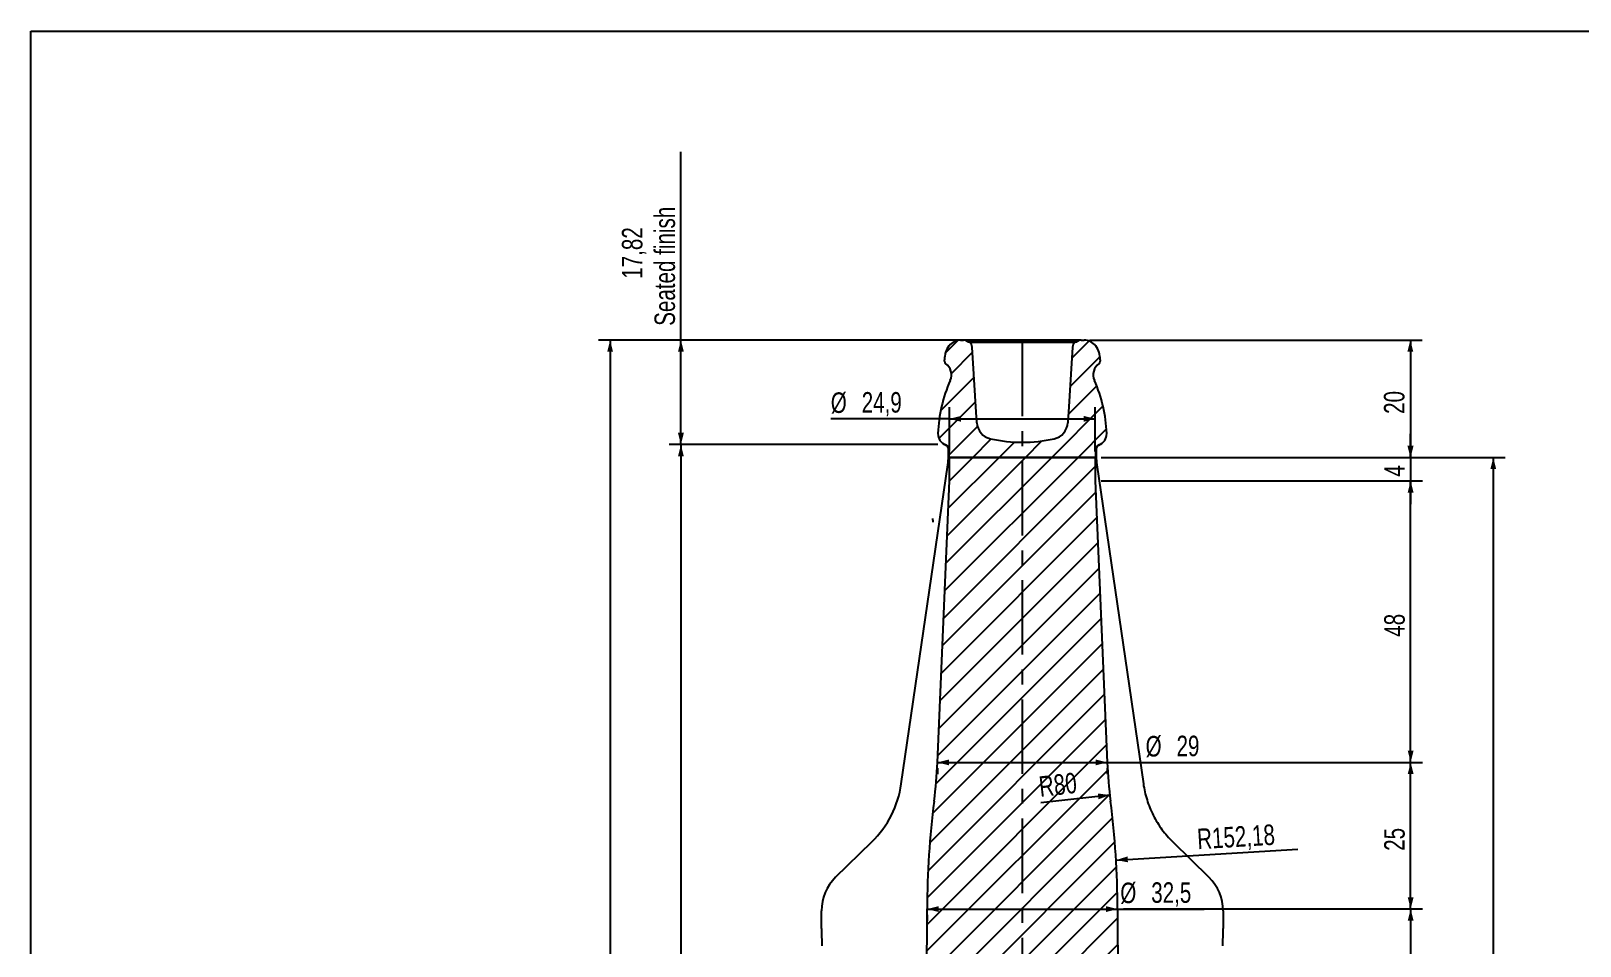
# Model space of a CAD drawing. Header units: millimetres. Extents: x 8 to 586, y 8 to 412.
# Drawn here: x 8 to 272.3, y 256 to 412 of the extents above; entities that cross this region are included whole.
import ezdxf

# ---------------------------------------------------------------- set-up
doc = ezdxf.new("R2010")
doc.units = ezdxf.units.MM
doc.linetypes.add('CENTERX2', pattern=[20.319999999999997, 12.7, -2.54, 2.54, -2.54])
doc.linetypes.add('HIDDEN', pattern=[1.905, 1.27, -0.635])
for name, color, linetype in [('CENTERLINE', 4, 'CENTERX2'), ('DIMENSIONS', 2, 'Continuous'), ('HATCH', 3, 'Continuous'), ('HIDDEN', 3, 'HIDDEN')]:
    doc.layers.add(name, color=color, linetype=linetype)
doc.layers.add('OUTLINE', color=7, linetype='Continuous', lineweight=25)
doc.styles.add('SLDTEXTSTYLE0', font='TXT', dxfattribs={"width": 0.75})
doc.dimstyles.new('SLDDIMSTYLE0', dxfattribs={"dimtxt": 3.5, "dimasz": 2, "dimexe": 0, "dimexo": 0.0625, "dimgap": 0.875, "dimtad": 1, "dimrnd": 1e-09, "dimzin": 12, "dimdsep": 46, "dimtxsty": 'SLDTEXTSTYLE0', "dimsah": 1, "dimcen": 0.09, "dimadec": 0, "dimazin": 3, "dimtfac": 1, "dimtofl": 0, "dimtmove": 0, "dimatfit": 3, "dimfxl": 0, "dimfrac": 2, "dimtolj": 1, "dimtzin": 12, "dimarcsym": 0})
doc.dimstyles.new('SLDDIMSTYLE3', dxfattribs={"dimtxt": 3.5, "dimasz": 2, "dimexe": 0, "dimexo": 0.0625, "dimgap": 0.875, "dimtad": 1, "dimrnd": 1e-09, "dimzin": 12, "dimdsep": 46, "dimtxsty": 'SLDTEXTSTYLE0', "dimsah": 1, "dimcen": 0.09, "dimadec": 0, "dimazin": 3, "dimtfac": 1, "dimtmove": 0, "dimatfit": 0, "dimfxl": 0, "dimfrac": 2, "dimtolj": 1, "dimtzin": 12, "dimarcsym": 0})
doc.dimstyles.new('SLDDIMSTYLE4', dxfattribs={"dimtxt": 3.5, "dimasz": 2, "dimexe": 0, "dimexo": 0.0625, "dimgap": 0.875, "dimtad": 1, "dimrnd": 1e-09, "dimzin": 12, "dimdsep": 46, "dimtxsty": 'SLDTEXTSTYLE0', "dimsah": 1, "dimcen": 0, "dimadec": 0, "dimazin": 3, "dimtfac": 1, "dimtofl": 0, "dimtmove": 0, "dimatfit": 3, "dimfxl": 0, "dimfrac": 2, "dimtolj": 1, "dimtzin": 12, "dimarcsym": 0})
pattern_1 = [(45, (0, 0), (-2.245064030267288, 2.245064030267288), [])]

# ---------------------------------------------------------------- blocks, each defined once
blk = doc.blocks.new('_D')
at = {"layer": 'DIMENSIONS'}
for p, q in [((171.8174572335717, 359.30348117679), (104.8073349860172, 359.30348117679)), ((106.8073349860172, 359.30348117679), (106.8073349860172, 98.68348117678998)), ((138.4589745792281, 98.68348117678998), (104.8073349860172, 98.68348117678998))]:
    blk.add_line(p, q, dxfattribs=at)
for points in [[(106.8073349860172, 359.30348117679), (106.3073349860172, 357.30348117679), (107.3073349860172, 357.30348117679)], [(106.8073349860172, 98.68348117678998), (107.3073349860172, 100.68348117679), (106.3073349860172, 100.68348117679)]]:
    blk.add_solid(points, dxfattribs=at)
at = {"layer": 'DIMENSIONS', "char_height": 3.5, "attachment_point": 1, "rotation": 90.00000000000041, "style": 'SLDTEXTSTYLE0'}
for s, insert in [('inclusief 0,50 stipple', (102.2955980714385, 207.3366283661392)), ('260,62', (96.74052114836145, 221.883055141287))]:
    blk.add_mtext(s, dxfattribs=dict(at, insert=insert))
blk = doc.blocks.new('_D_4')
at = {"layer": 'DIMENSIONS'}
for p, q in [((118.883974579228, 359.30348117679), (118.883974579228, 391.4042567539734)), ((165.5965352602698, 359.30348117679), (116.8839745792279, 359.30348117679)), ((118.883974579228, 341.4881418106656), (118.883974579228, 359.30348117679)), ((162.7339745792281, 341.4881418106656), (116.8839745792279, 341.4881418106656))]:
    blk.add_line(p, q, dxfattribs=at)
for points in [[(118.883974579228, 359.30348117679), (118.383974579228, 357.30348117679), (119.383974579228, 357.30348117679)], [(118.883974579228, 341.4881418106656), (119.383974579228, 343.4881418106656), (118.383974579228, 343.4881418106656)]]:
    blk.add_solid(points, dxfattribs=at)
at = {"layer": 'DIMENSIONS', "char_height": 3.5, "attachment_point": 1, "rotation": 90.00000000000001, "style": 'SLDTEXTSTYLE0'}
for s, insert in [('Seated finish', (114.3722376646491, 361.7357145942098)), ('17,82', (108.8171607415722, 369.7601768723164))]:
    blk.add_mtext(s, dxfattribs=dict(at, insert=insert))
blk = doc.blocks.new('_D_6')
at = {"layer": 'DIMENSIONS'}
for p, q in [((162.7339745792281, 341.4881418106656), (116.883974579228, 341.4881418106656)), ((118.883974579228, 341.4881418106656), (118.883974579228, 102.68348117679)), ((143.8872641953015, 102.68348117679), (116.883974579228, 102.68348117679))]:
    blk.add_line(p, q, dxfattribs=at)
for points in [[(118.883974579228, 341.4881418106656), (118.383974579228, 339.4881418106656), (119.383974579228, 339.4881418106656)], [(118.883974579228, 102.68348117679), (119.383974579228, 104.68348117679), (118.383974579228, 104.68348117679)]]:
    blk.add_solid(points, dxfattribs=at)
at = {"layer": 'DIMENSIONS', "insert": (114.3722376646492, 216.2681901919526), "char_height": 3.5, "attachment_point": 1, "rotation": 90.00000000000041, "style": 'SLDTEXTSTYLE0'}
blk.add_mtext('238,8', dxfattribs=at)
blk = doc.blocks.new('_D_12')
at = {"layer": 'DIMENSIONS'}
for p, q in [((164.6839745792281, 340.30348117679), (164.6839745792281, 347.8696485588979)), ((189.5839745792281, 340.30348117679), (189.5839745792281, 347.8696485588979)), ((164.6839745792281, 345.8696485588979), (144.4519224928103, 345.8696485588979)), ((164.6839745792281, 345.8696485588979), (189.5839745792281, 345.8696485588979))]:
    blk.add_line(p, q, dxfattribs=at)
for points in [[(164.6839745792281, 345.8696485588979), (166.6839745792281, 345.3696485588979), (166.6839745792281, 346.3696485588979)], [(189.5839745792281, 345.8696485588979), (187.5839745792281, 346.3696485588979), (187.5839745792281, 345.3696485588979)]]:
    blk.add_solid(points, dxfattribs=at)
at = {"layer": 'DIMENSIONS', "char_height": 3.5, "attachment_point": 1, "style": 'SLDTEXTSTYLE0'}
for s, insert in [('%%c', (144.4519224928103, 350.3813856480999)), ('24,9', (149.7303598911844, 350.4348578247597))]:
    blk.add_mtext(s, dxfattribs=dict(at, insert=insert))
blk = doc.blocks.new('_D_13')
at = {"layer": 'DIMENSIONS'}
for p, q in [((190.5839745792281, 339.30348117679), (259.4839745792283, 339.30348117679)), ((257.4839745792283, 339.30348117679), (257.4839745792283, 121.30348117679)), ((197.8839745792282, 121.30348117679), (259.4839745792283, 121.30348117679))]:
    blk.add_line(p, q, dxfattribs=at)
for points in [[(257.4839745792283, 339.30348117679), (256.9839745792283, 337.30348117679), (257.9839745792283, 337.30348117679)], [(257.4839745792283, 121.30348117679), (257.9839745792283, 123.30348117679), (256.9839745792283, 123.30348117679)]]:
    blk.add_solid(points, dxfattribs=at)
at = {"layer": 'DIMENSIONS', "insert": (252.9722376646494, 226.424314502921), "char_height": 3.5, "attachment_point": 1, "rotation": 90.00000000000041, "style": 'SLDTEXTSTYLE0'}
blk.add_mtext('218', dxfattribs=at)
blk = doc.blocks.new('_D_14')
at = {"layer": 'DIMENSIONS'}
blk.add_line((193.1204617320269, 270.6436331224073), (224.1540739868572, 272.4768596169486), dxfattribs=at)
blk.add_solid([(193.1204617320269, 270.6436331224073), (195.1464660479245, 270.2624422096555), (195.0874965579374, 271.2607019951075)], dxfattribs=at)
at = {"layer": 'DIMENSIONS', "insert": (206.8600833328232, 275.9745144539638), "char_height": 3.5, "attachment_point": 1, "rotation": 3.380664150882211, "style": 'SLDTEXTSTYLE0'}
blk.add_mtext('R152,18', dxfattribs=at)
blk = doc.blocks.new('_D_15')
at = {"layer": 'DIMENSIONS'}
for p, q in [((194.3839745792282, 262.3034811767905), (245.3839745792281, 262.3034811767905)), ((243.3839745792281, 262.3034811767905), (243.3839745792281, 202.30348117679)), ((194.6339745792282, 202.30348117679), (245.3839745792281, 202.30348117679))]:
    blk.add_line(p, q, dxfattribs=at)
for points in [[(243.3839745792281, 262.3034811767905), (242.8839745792281, 260.3034811767905), (243.8839745792281, 260.3034811767905)], [(243.3839745792281, 202.30348117679), (243.8839745792281, 204.30348117679), (242.8839745792281, 204.30348117679)]]:
    blk.add_solid(points, dxfattribs=at)
at = {"layer": 'DIMENSIONS', "insert": (238.8722376646492, 229.7173699832674), "char_height": 3.5, "attachment_point": 1, "rotation": 90.00000000000041, "style": 'SLDTEXTSTYLE0'}
blk.add_mtext('60', dxfattribs=at)
blk = doc.blocks.new('_D_16')
at = {"layer": 'DIMENSIONS'}
for p, q in [((160.8839745792282, 262.2844308365361), (193.3839745792282, 262.2844308365361)), ((193.3839745792282, 262.2844308365361), (208.1785878468887, 262.2844308365361)), ((160.8839745792282, 261.3034811767905), (160.8839745792282, 260.2844308365361)), ((193.3839745792282, 261.3034811767905), (193.3839745792282, 260.2844308365361))]:
    blk.add_line(p, q, dxfattribs=at)
for points in [[(160.8839745792282, 262.2844308365361), (162.8839745792282, 261.7844308365361), (162.8839745792282, 262.7844308365361)], [(193.3839745792282, 262.2844308365361), (191.3839745792282, 262.7844308365361), (191.3839745792282, 261.7844308365361)]]:
    blk.add_solid(points, dxfattribs=at)
at = {"layer": 'DIMENSIONS', "char_height": 3.5, "attachment_point": 1, "style": 'SLDTEXTSTYLE0'}
for s, insert in [('%%c', (193.8487604562776, 266.796167925738)), ('32,5', (199.1271978546517, 266.8496401023978))]:
    blk.add_mtext(s, dxfattribs=dict(at, insert=insert))
blk = doc.blocks.new('_D_17')
at = {"layer": 'DIMENSIONS'}
for p, q in [((192.6339745792282, 287.3034811767901), (245.3839745792282, 287.3034811767901)), ((243.3839745792282, 262.3034811767905), (243.3839745792282, 287.3034811767901)), ((194.3839745792282, 262.3034811767905), (245.3839745792282, 262.3034811767905))]:
    blk.add_line(p, q, dxfattribs=at)
for points in [[(243.3839745792282, 287.3034811767901), (242.8839745792282, 285.3034811767901), (243.8839745792282, 285.3034811767901)], [(243.3839745792282, 262.3034811767905), (243.8839745792282, 264.3034811767905), (242.8839745792282, 264.3034811767905)]]:
    blk.add_solid(points, dxfattribs=at)
at = {"layer": 'DIMENSIONS', "insert": (238.8722376646492, 272.2173699832674), "char_height": 3.5, "attachment_point": 1, "rotation": 90, "style": 'SLDTEXTSTYLE0'}
blk.add_mtext('25', dxfattribs=at)
blk = doc.blocks.new('_D_18')
at = {"layer": 'DIMENSIONS'}
for p, q in [((190.5839745792281, 335.30348117679), (245.3839745792282, 335.30348117679)), ((243.3839745792282, 287.3034811767901), (243.3839745792282, 335.30348117679)), ((192.6339745792282, 287.3034811767901), (245.3839745792282, 287.3034811767901))]:
    blk.add_line(p, q, dxfattribs=at)
for points in [[(243.3839745792282, 335.30348117679), (242.8839745792282, 333.30348117679), (243.8839745792282, 333.30348117679)], [(243.3839745792282, 287.3034811767901), (243.8839745792282, 289.3034811767901), (242.8839745792282, 289.3034811767901)]]:
    blk.add_solid(points, dxfattribs=at)
at = {"layer": 'DIMENSIONS', "insert": (238.8722376646492, 308.7173699832671), "char_height": 3.5, "attachment_point": 1, "rotation": 90, "style": 'SLDTEXTSTYLE0'}
blk.add_mtext('48', dxfattribs=at)
blk = doc.blocks.new('_D_19')
at = {"layer": 'DIMENSIONS'}
for p, q in [((243.3839745792282, 339.30348117679), (243.3839745792282, 343.30348117679)), ((190.5839745792281, 339.30348117679), (245.3839745792282, 339.30348117679)), ((243.3839745792282, 339.30348117679), (243.3839745792282, 335.30348117679)), ((190.5839745792281, 335.30348117679), (245.3839745792282, 335.30348117679)), ((243.3839745792282, 335.30348117679), (243.3839745792282, 331.30348117679))]:
    blk.add_line(p, q, dxfattribs=at)
for points in [[(243.3839745792282, 339.30348117679), (243.8839745792282, 341.30348117679), (242.8839745792282, 341.30348117679)], [(243.3839745792282, 335.30348117679), (242.8839745792282, 333.30348117679), (243.8839745792282, 333.30348117679)]]:
    blk.add_solid(points, dxfattribs=at)
at = {"layer": 'DIMENSIONS', "insert": (238.8722376646492, 336.0104255800285), "char_height": 3.5, "attachment_point": 1, "rotation": 90.00000000000041, "style": 'SLDTEXTSTYLE0'}
blk.add_mtext('4', dxfattribs=at)
blk = doc.blocks.new('_D_20')
at = {"layer": 'DIMENSIONS'}
for p, q in [((162.6339745792281, 287.2871609306568), (191.6339745792282, 287.2871609306568)), ((162.6339745792281, 286.3034811767901), (162.6339745792281, 285.2871609306568)), ((191.6339745792282, 287.2871609306568), (208.6170013572687, 287.2871609306568)), ((191.6339745792282, 286.3034811767901), (191.6339745792282, 285.2871609306568))]:
    blk.add_line(p, q, dxfattribs=at)
for points in [[(162.6339745792281, 287.2871609306568), (164.6339745792281, 286.7871609306568), (164.6339745792281, 287.7871609306568)], [(191.6339745792282, 287.2871609306568), (189.6339745792282, 287.7871609306568), (189.6339745792282, 286.7871609306568)]]:
    blk.add_solid(points, dxfattribs=at)
at = {"layer": 'DIMENSIONS', "char_height": 3.5, "attachment_point": 1, "style": 'SLDTEXTSTYLE0'}
for s, insert in [('%%c', (198.1663411061877, 291.7988980198587)), ('29', (203.4447785045618, 291.8523701965186))]:
    blk.add_mtext(s, dxfattribs=dict(at, insert=insert))
blk = doc.blocks.new('_D_21')
at = {"layer": 'DIMENSIONS'}
blk.add_line((192.0680895517775, 281.7248707624486), (180.3006956055452, 280.3937558321872), dxfattribs=at)
blk.add_solid([(192.0680895517775, 281.7248707624486), (190.0245629030381, 281.9968980329419), (190.1369649697165, 281.0032352252418)], dxfattribs=at)
at = {"layer": 'DIMENSIONS', "insert": (179.7937229579697, 284.8755227543069), "char_height": 3.5, "attachment_point": 1, "rotation": 6.453802794044843, "style": 'SLDTEXTSTYLE0'}
blk.add_mtext('R80', dxfattribs=at)
blk = doc.blocks.new('_D_26')
at = {"layer": 'DIMENSIONS'}
for p, q in [((188.6714138981865, 359.30348117679), (245.3339745792281, 359.30348117679)), ((243.3339745792281, 359.30348117679), (243.3339745792281, 339.30348117679)), ((190.5839745792281, 339.30348117679), (245.3339745792281, 339.30348117679))]:
    blk.add_line(p, q, dxfattribs=at)
for points in [[(243.3339745792281, 359.30348117679), (242.8339745792281, 357.30348117679), (243.8339745792281, 357.30348117679)], [(243.3339745792281, 339.30348117679), (243.8339745792281, 341.30348117679), (242.8339745792281, 341.30348117679)]]:
    blk.add_solid(points, dxfattribs=at)
at = {"layer": 'DIMENSIONS', "insert": (238.8222376646493, 346.7173699832671), "char_height": 3.5, "attachment_point": 1, "rotation": 90.00000000000041, "style": 'SLDTEXTSTYLE0'}
blk.add_mtext('20', dxfattribs=at)

msp = doc.modelspace()

# ---------------------------------------------------------------- hatches: boundary and pattern name
at = {"layer": 'HATCH'}
h = msp.add_hatch(dxfattribs=at)
h.set_pattern_fill('ANSI31', color=256, angle=2.8e-322, style=0)
h.set_pattern_definition(pattern_1)
edge = h.paths.add_edge_path(flags=0)
edge.add_line((189.6339745792282, 339.30348117679), (189.6339745792282, 340.6520664600774))
edge.add_arc((190.4339745792281, 340.6520664600774), 0.8000000000000007, 108.74934084701681, 180, ccw=False)
edge.add_arc((189.5339745792281, 343.30348117679), 2.000000000000002, 288.7493408470203, 362.399779132538)
edge.add_arc((166.5541457743508, 342.3404297251363), 25, 2.399779132536686, 23.74847204847114)
edge.add_arc((191.6339745792282, 353.3750202077073), 2.4, 125.8882975528052, 203.7484720484703, ccw=False)
edge.add_arc((189.9339745792281, 355.7244882326015), 0.4999999999999992, 305.8882975528056, 360.0000000000008)
edge.add_line((190.4339745792281, 355.7244882326015), (190.4339745792281, 355.95348117679))
edge.add_arc((186.4339745792281, 355.95348117679), 3.999999999999998, 0, 35.97980059747463)
edge.add_line((189.670871241156, 358.30348117679), (189.6207727671483, 358.30348117679))
edge.add_arc((187.6714138981865, 356.90348117679), 2.399999999999999, 35.68533471265248, 90)
edge.add_line((187.6714138981865, 359.30348117679), (187.1481174220824, 359.30348117679))
edge.add_arc((187.1481174220824, 358.30348117679), 1, 90, 135.5729959991954)
edge.add_line((186.4339745792281, 359.00348117679), (186.1089745792281, 359.00348117679))
edge.add_line((186.1089745792281, 359.00348117679), (186.1089745792281, 358.87348117679))
edge.add_arc((186.68210937765, 358.0540200716496), 0.9999999999999996, 124.9691153597654, 176.5000000000003)
edge.add_line((185.6839745792281, 358.1150686111845), (184.8948433161726, 345.2128865085543))
edge.add_arc((181.900438920907, 345.3960321271588), 3.000000000000001, 282.51278561628624, 356.50000000000136, ccw=False)
edge.add_arc((177.1339745792281, 366.8734811767901), 25.00000000000001, 257.4872143837141, 282.51278561628595, ccw=False)
edge.add_arc((172.3675102375493, 345.3960321271588), 3.000000000000001, 183.4999999999986, 257.4872143837137, ccw=False)
edge.add_line((169.3731058422837, 345.2128865085543), (168.5839745792281, 358.1150686111845))
edge.add_arc((167.5858397808063, 358.0540200716496), 0.9999999999999996, 3.499999999999645, 55.03088464023327)
edge.add_line((168.1589745792281, 358.87348117679), (168.1589745792281, 359.00348117679))
edge.add_line((168.1589745792281, 359.00348117679), (167.8339745792281, 359.00348117679))
edge.add_arc((167.1198317363738, 358.30348117679), 1, 44.4270040008046, 90)
edge.add_line((167.1198317363738, 359.30348117679), (166.5965352602698, 359.30348117679))
edge.add_arc((166.5965352602698, 356.90348117679), 2.399999999999999, 90, 144.3146652873475)
edge.add_line((164.647176391308, 358.30348117679), (164.5970779173003, 358.30348117679))
edge.add_arc((167.8339745792281, 355.95348117679), 3.999999999999998, 144.0201994025254, 180)
edge.add_line((163.8339745792281, 355.95348117679), (163.8339745792281, 355.7244882326015))
edge.add_arc((164.3339745792281, 355.7244882326015), 0.4999999999999992, 180, 234.1117024471961)
edge.add_arc((162.6339745792281, 353.3750202077073), 2.4, -23.748472048471, 54.11170244719318, ccw=False)
edge.add_arc((187.7138033841054, 342.3404297251363), 25, 156.2515279515289, 177.6002208674633)
edge.add_arc((164.7339745792281, 343.30348117679), 2.000000000000002, 177.6002208674628, 251.2506591529826)
edge.add_arc((163.8339745792281, 340.6520664600774), 0.8000000000000007, -7.958078640513122e-13, 71.25065915297841, ccw=False)
edge.add_line((164.6339745792282, 340.6520664600774), (164.6339745792282, 339.30348117679))
edge.add_line((164.6339745792282, 339.30348117679), (189.6339745792282, 339.30348117679))
h = msp.add_hatch(dxfattribs=at)
h.set_pattern_fill('ANSI31', color=256, angle=2.8e-322, style=0)
h.set_pattern_definition(pattern_1)
edge = h.paths.add_edge_path(flags=0)
edge.add_line((164.6839745792281, 339.30348117679), (164.6839745792281, 335.30348117679))
edge.add_line((164.6839745792281, 335.30348117679), (162.6339745792281, 287.3034811767901))
edge.add_arc((82.70683499067135, 290.7170360967179), 80.00000000000001, 352.8131318136899, 357.5544789056746, ccw=False)
edge.add_arc((313.0672662391352, 261.669384128207), 152.1846126896913, 172.8131318136898, 179.7612689669009)
edge.add_line((160.8839745792282, 262.3034811767905), (160.6339745792282, 202.30348117679))
edge.add_arc((-39.36428933226605, 203.1368072764212), 200, 354.07226213929755, 359.7612689669011, ccw=False)
edge.add_arc((286.4911243716343, 169.30348117679), 127.6071497924061, 174.0722621392975, 180)
edge.add_line((158.8839745792282, 169.30348117679), (158.8839745792282, 159.30348117679))
edge.add_arc((50.86730791256386, 159.3034811767899), 108.0166666666643, 349.7144708842306, 359.99999999999926, ccw=False)
edge.add_arc((216.1839745792281, 129.30348117679), 60.00000000000001, 169.7144708842314, 180)
edge.add_arc((183.4506412458947, 129.30348117679), 27.26666666666652, 180, 197.0615312198972)
edge.add_line((157.3839745792282, 121.30348117679), (157.4339745792281, 121.30348117679))
edge.add_arc((162.7254772013573, 122.80348117679), 5.499999999999996, 195.8266201318731, 270.0000000000008)
edge.add_line((162.7254772013573, 117.30348117679), (191.542471957099, 117.30348117679))
edge.add_arc((191.542471957099, 122.80348117679), 5.499999999999996, 270.0000000000008, 344.1733798681285)
edge.add_line((196.8339745792282, 121.30348117679), (196.8839745792282, 121.30348117679))
edge.add_arc((170.8173079125617, 129.30348117679), 27.26666666666652, 342.9384687801044, 360.0000000000008)
edge.add_arc((138.0839745792282, 129.30348117679), 60.00000000000001, 2.714073328182201e-14, 10.28552911576866)
edge.add_arc((303.4006412458925, 159.30348117679), 108.0166666666643, 180, 190.2855291157686, ccw=False)
edge.add_line((195.3839745792282, 159.30348117679), (195.3839745792282, 169.30348117679))
edge.add_arc((67.776824786822, 169.30348117679), 127.6071497924061, 1.276138523239886e-14, 5.92773786070248)
edge.add_arc((393.6322384907224, 203.1368072764213), 200, 180.2387310330989, 185.9277378607025, ccw=False)
edge.add_line((193.6339745792282, 202.30348117679), (193.3839745792282, 262.3034811767905))
edge.add_arc((41.20068291932114, 261.669384128207), 152.1846126896913, 0.2387310330991166, 7.186868186310184)
edge.add_arc((271.5611141677849, 290.7170360967179), 80.00000000000001, 182.4455210943254, 187.1868681863101, ccw=False)
edge.add_line((191.6339745792282, 287.3034811767901), (189.5839745792281, 335.30348117679))
edge.add_line((189.5839745792281, 335.30348117679), (189.5839745792281, 339.30348117679))
edge.add_line((189.5839745792281, 339.30348117679), (164.6839745792281, 339.30348117679))

# ---------------------------------------------------------------- linework, layer by layer
at = {"layer": 'CENTERLINE'}
msp.add_line((177.1339745792282, 359.00348117679), (177.1339745792282, 107.7162266222233), dxfattribs=at)
at = {"layer": 'HIDDEN'}
msp.add_arc((211.6339745792282, 333.1049570719263), 49.9999999999999, 184.8795060179398, 185.5854047314273, dxfattribs=at)
at = {"layer": 'OUTLINE'}
for p, q in [((8.000000000000007, 412), (586, 412)), ((8.000000000000007, 8.000000000000007), (8.000000000000007, 412)), ((164.5970781865251, 358.3034811292925), (164.6471768217814, 358.3034811292925)), ((166.5965355532896, 359.30348117679), (167.1198317381274, 359.30348117679)), ((187.1481174203288, 359.30348117679), (167.1198317381274, 359.30348117679)), ((167.8339745449555, 359.0034811625408), (168.1589744585287, 359.0034811625408)), ((168.1589744585287, 358.8734811912907), (168.1589744585287, 359.0034811625408)), ((186.1089746999275, 359.0034811625408), (168.1589744585287, 359.0034811625408)), ((186.1089746999275, 358.8734811912907), (168.1589744585287, 358.8734811912907)), ((169.3731057057809, 345.2128863412106), (168.5839742022287, 358.1150686352664)), ((185.6839749562275, 358.1150686352664), (184.8948434526753, 345.2128863412106)), ((186.1089746999275, 359.0034811625408), (186.1089746999275, 358.8734811912907)), ((186.1089746999275, 359.0034811625408), (186.4339746135008, 359.0034811625408)), ((187.1481174203288, 359.30348117679), (187.6714136051666, 359.30348117679)), ((189.6207723366749, 358.3034811292925), (189.6708709719312, 358.3034811292925)), ((163.8339748206269, 355.7244881506228), (163.8339748206269, 355.953481279608)), ((190.4339743378293, 355.953481279608), (190.4339743378293, 355.7244881506228)), ((164.5339745628368, 339.4881424012744), (164.5339745628368, 340.6881422254407)), ((164.6339743929636, 339.3034816238248), (164.6339743929636, 340.6520665141904)), ((189.6339747654926, 339.3034816238248), (164.6339743929636, 339.3034816238248)), ((164.683974308027, 339.3034816238248), (189.5839748504293, 339.3034816238248)), ((164.683974308027, 335.3034809681737), (164.683974308027, 339.3034816238248)), ((189.5839748504293, 339.3034816238248), (189.5839748504293, 335.3034809681737)), ((189.6339747654926, 340.6520665141904), (189.6339747654926, 339.3034816238248)), ((189.7339745956194, 340.6881422254407), (189.7339745956194, 339.4881424012744)), ((156.4887025925052, 283.6150221976602), (164.4292296441924, 338.0445588830078)), ((189.8387195142638, 338.0445588830078), (197.7792465659511, 283.6150221976602)), ((162.6339749964606, 287.3034842762315), (164.683974308027, 335.3034809681737)), ((189.5839748504293, 335.3034809681737), (191.6339741619956, 287.3034842762315)), ((145.2869819077384, 267.6995687636697), (151.4792078706157, 273.762784198221)), ((202.7887412878406, 273.762784198221), (208.9809672507178, 267.6995687636697)), ((142.883975950135, 258.9834847006166), (142.883975950135, 261.9834833297098)), ((160.6339746686351, 202.3034759315813), (160.8839751752746, 262.3034783157671)), ((193.3839739831817, 262.3034783157671), (193.6339744898212, 202.3034759315813)), ((211.3839732083213, 261.9834833297098), (211.3839732083213, 258.9834847006166))]:
    msp.add_line(p, q, dxfattribs=at)
for centre, radius, start, end in [((167.8339745792281, 355.95348117679), 4, 144.0201994025254, 180), ((166.5965352602698, 356.90348117679), 2.400000000000034, 90, 144.3146652873475), ((167.1198317363738, 358.30348117679), 1.000000000000003, 44.42700400080461, 90), ((167.5858397808063, 358.0540200716496), 1.00000000000002, 3.499999999999645, 55.03088464023141), ((186.68210937765, 358.0540200716496), 0.9999999999999915, 124.9691153597673, 176.5000000000003), ((187.1481174220824, 358.30348117679), 1.000000000000003, 90, 135.5729959991954), ((187.6714138981865, 356.90348117679), 2.400000000000034, 35.68533471265248, 90), ((186.4339745792281, 355.95348117679), 4, 0, 35.97980059747463), ((164.3339745792281, 355.7244882326015), 0.500000000000031, 179.9999999999905, 234.1117024471961), ((162.6339745792281, 353.3750202077073), 2.400000000000009, 336.2515279515306, 54.11170244719398), ((191.6339745792282, 353.3750202077073), 2.400000000000009, 125.888297552806, 203.7484720484711), ((189.9339745792281, 355.7244882326015), 0.500000000000031, 305.8882975528056, 9.54166404439055e-12), ((187.7138033841054, 342.3404297251363), 25.00000000000001, 156.2515279515289, 177.6002208674635), ((166.5541457743508, 342.3404297251363), 25.00000000000003, 2.399779132536556, 23.74847204847113), ((172.3675102375493, 345.3960321271588), 3.000000000000009, 183.5000000000005, 257.4872143837148), ((181.900438920907, 345.3960321271588), 3.000000000000009, 282.5127856162868, 356.5000000000011), ((164.7339745792281, 343.30348117679), 2.000000000000049, 177.6002208674645, 251.2506591529826), ((163.7339745792281, 340.6881418106656), 0.8000000000000114, 0, 90), ((163.8339745792281, 340.6520664600774), 0.8000000000000114, 0, 71.25065915298048), ((177.1339745792281, 366.87348117679), 25.00000000000004, 257.4872143837149, 282.5127856162868), ((190.4339745792281, 340.6520664600774), 0.7999999999999927, 108.7493408470176, 180), ((190.5339745792281, 340.6881418106656), 0.8000000000000114, 90, 180), ((189.5339745792281, 343.30348117679), 2.000000000000058, 288.7493408470198, 2.399779132535488), ((154.5339745792281, 339.4881418106656), 10, 351.6998809197785, 5.776517773562535e-13), ((199.7339745792281, 339.4881418106656), 10.00000000000001, 179.9999999999995, 188.3001190802235), ((82.70683499067135, 290.7170360967179), 80.00000000000001, 352.8131318136907, 357.5544789056754), ((271.5611141677849, 290.7170360967179), 80.00000000000003, 182.4455210943262, 187.186868186311), ((139.3897026550006, 286.109532151802), 17.28000000000004, 314.3968597694522, 351.6998809197788), ((313.0672662391352, 261.669384128207), 152.1846126896913, 172.8131318136899, 179.7612689669009), ((41.20068291932114, 261.6693841282069), 152.1846126896913, 0.2387310330991381, 7.186868186310185), ((150.8839745792282, 261.98348117679), 8.000000000000028, 134.3968597694517, 180), ((203.3839745792281, 261.98348117679), 8.000000000000028, 0, 45.60314023054837), ((242.8839745792282, 258.98348117679), 100.0000000000001, 180.0000000000009, 181.7157665904141), ((111.3839745792282, 258.98348117679), 100, 358.2842334095876, 4.770832022195274e-14)]:
    msp.add_arc(centre, radius, start, end, dxfattribs=at)
msp.add_open_spline([(197.7792460527531, 283.6150214609299), (197.9122081504902, 282.7036126714417), (198.1202772225435, 281.7907777358349), (198.6873319113712, 279.9992572973248), (199.0463206860239, 279.120738101838), (199.9037520547595, 277.4344163965255), (200.402117743784, 276.6267651369039), (201.5156276857157, 275.113096708568), (202.1306356978734, 274.4071749682944), (202.7887406540562, 273.7627816352759)], degree=3, knots=[0, 0, 0, 0, 0.25, 0.25, 0.5, 0.5, 0.75, 0.75, 1, 1, 1, 1], dxfattribs=at)

# ---------------------------------------------------------------- dimensions: what is measured, and where the dimension line sits
at = {"layer": 'DIMENSIONS'}
for base, p1, p2, text, picture, middle in [((118.883974579228, 359.30348117679), (163.7339745792281, 341.4881418106656), (166.5965352602698, 359.30348117679), '<>\\PSeated finish', '_D_4', (118.883974579228, 375.5777981740917)), ((106.8073349860172, 98.68348117678998), (139.4589745792281, 359.30348117679), (139.4589745792281, 98.68348117678998), '<>\\Pinclusief 0,50 stipple', '_D', (106.8073349860172, 228.99348117679))]:
    dim = msp.add_linear_dim(base=base, p1=p1, p2=p2, angle=90.0000000000002, text=text, dimstyle='SLDDIMSTYLE0', dxfattribs=at)
    dim.commit()
    dim.dimension.update_dxf_attribs({"geometry": picture, "text_midpoint": middle, "dimtype": 160})
for base, p1, p2, dimstyle, picture, middle in [((243.3339745792282, 339.30348117679), (187.6714138981865, 359.30348117679), (189.5839745792281, 339.30348117679), 'SLDDIMSTYLE0', '_D_26', (243.3339745792282, 349.30348117679)), ((118.883974579228, 102.68348117679), (163.7339745792281, 341.4881418106656), (144.8872641953015, 102.68348117679), 'SLDDIMSTYLE0', '_D_6', (118.883974579228, 222.0858114937278)), ((243.3839745792282, 335.30348117679), (189.5839745792281, 339.30348117679), (189.5839745792281, 335.30348117679), 'SLDDIMSTYLE3', '_D_19', (243.3839745792282, 337.30348117679)), ((257.4839745792283, 121.30348117679), (189.5839745792281, 339.30348117679), (196.8839745792282, 121.30348117679), 'SLDDIMSTYLE0', '_D_13', (257.4839745792283, 230.30348117679)), ((243.3839745792282, 335.30348117679), (191.6339745792282, 287.3034811767901), (189.5839745792281, 335.30348117679), 'SLDDIMSTYLE0', '_D_18', (243.3839745792282, 311.30348117679)), ((243.3839745792282, 287.3034811767901), (193.3839745792282, 262.3034811767905), (191.6339745792282, 287.3034811767901), 'SLDDIMSTYLE0', '_D_17', (243.3839745792282, 274.8034811767903)), ((243.3839745792282, 202.30348117679), (193.3839745792282, 262.3034811767905), (193.6339745792282, 202.30348117679), 'SLDDIMSTYLE0', '_D_15', (243.3839745792282, 232.3034811767902))]:
    dim = msp.add_linear_dim(base=base, p1=p1, p2=p2, angle=90.0000000000002, dimstyle=dimstyle, dxfattribs=at)
    dim.commit()
    dim.dimension.update_dxf_attribs({"geometry": picture, "text_midpoint": middle, "dimtype": 160})
for base, p1, p2, picture, middle in [((189.5839745792281, 345.8696485588979), (164.6839745792281, 339.30348117679), (189.5839745792281, 339.30348117679), '_D_12', (151.6168361881159, 345.8696485588979)), ((191.6339745792282, 287.2871609306568), (162.6339745792281, 287.3034811767901), (191.6339745792282, 287.3034811767901), '_D_20', (203.3916712317282, 287.2871609306568)), ((193.3839745792282, 262.2844308365362), (160.8839745792282, 262.3034811767905), (193.3839745792282, 262.3034811767905), '_D_16', (201.0136741515832, 262.2844308365362))]:
    dim = msp.add_linear_dim(base=base, p1=p1, p2=p2, text='%%c<>', dimstyle='SLDDIMSTYLE0', dxfattribs=at)
    dim.commit()
    dim.dimension.update_dxf_attribs({"geometry": picture, "text_midpoint": middle, "dimtype": 160})
for center, mpoint, picture, middle in [((271.5611141677849, 290.7170360967179), (192.0680895517775, 281.7248707624486), '_D_21', (184.234862781958, 280.8387934550785)), ((41.20068291932114, 261.669384128207), (193.1204617320269, 270.6436331224073), '_D_14', (215.6621440681192, 271.9752312926294))]:
    dim = msp.add_radius_dim(center=center, mpoint=mpoint, dimstyle='SLDDIMSTYLE4', dxfattribs=at)
    dim.commit()
    dim.dimension.update_dxf_attribs({"geometry": picture, "text_midpoint": middle, "dimtype": 164})

doc.saveas('drawing.dxf')
